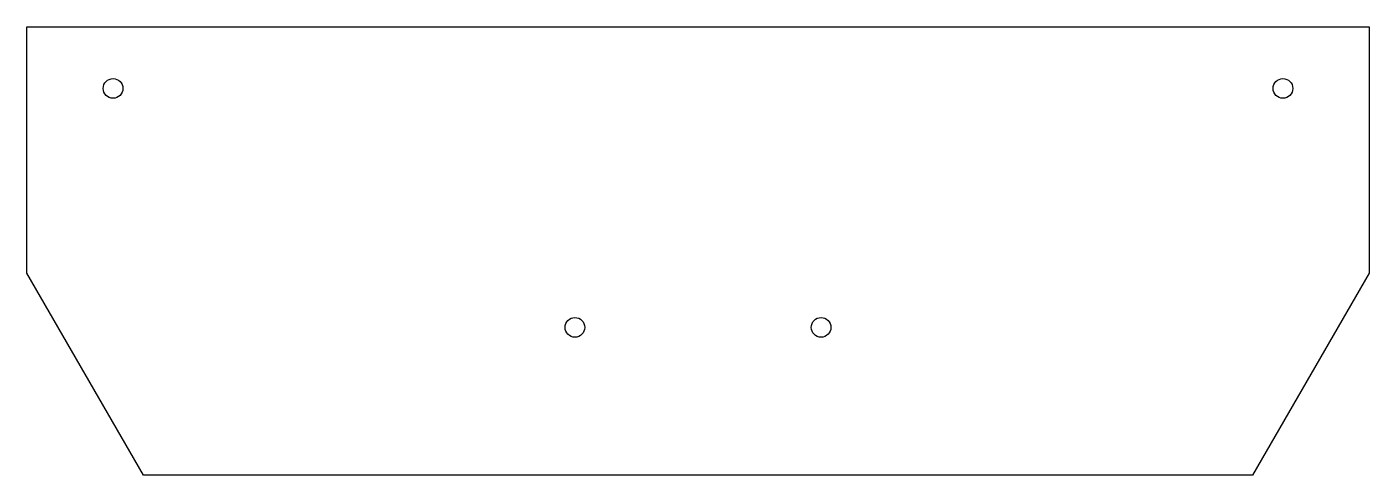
# Model space of a CAD drawing. Header units: inches. Extents: x -2.73 to 2.72, y -1.82 to 0.
import ezdxf

# ---------------------------------------------------------------- set-up
doc = ezdxf.new("R2010")
doc.units = ezdxf.units.IN
doc.layers.get('0').update_dxf_attribs({"linetype": 'CONTINUOUS'})

msp = doc.modelspace()

# ---------------------------------------------------------------- linework, layer by layer
msp.add_lwpolyline([(-2.725, 0), (2.725, 0), (2.725, -1), (2.2516, -1.82), (-2.2516, -1.82), (-2.725, -1)], close=True)
for centre in [(-2.375, -0.25), (2.375, -0.25), (-0.5, -1.22), (0.5, -1.22)]:
    msp.add_circle(centre, 0.04)

doc.saveas('drawing.dxf')
